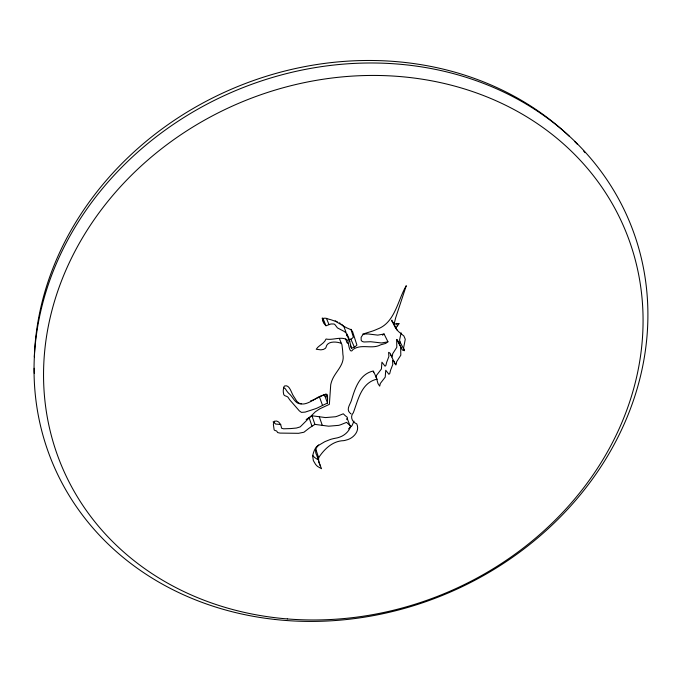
<?xml version="1.0" encoding="UTF-8"?>
<svg xmlns="http://www.w3.org/2000/svg" width="682" height="682" viewBox="0 0 682 682"><rect width="100%" height="100%" fill="white"/><g stroke="black" fill="none" stroke-linecap="round" stroke-linejoin="round"><path stroke-width="1.02" d="M327.548 398.8L327.531 396.736A48.183 41.611 -17.1 0 0 327.479 395.415C327.505 392.534 323.174 395.577 321.742 395.645A50.067 42.344 -20.4 0 0 318.605 396.933C311.742 400.786 300.592 409.643 295.332 398.876A75.242 65.421 -23.8 0 1 293.55 396.157C291.299 393.088 289.722 384.222 284.547 385.986A4.697 4.075 -17.9 0 0 283.814 387.052L283.294 389.908A25.004 21.645 -19.3 0 0 283.337 392.338L283.806 394.75L284.624 395.543A9.633 8.355 -18 0 0 286.252 396.208L286.645 396.361A5.465 4.714 -17.4 0 1 288.051 397.274L289.458 399.439A30.161 26.146 -19.9 0 0 291.436 401.792L299.338 410.871L301.435 412.38L305.169 412.099L315.459 408.748A26.803 23.222 -19.3 0 0 317.07 408.1L327.505 403.045L327.548 398.8L325.808 394.128M373.625 372.67L373.063 371.034C359.474 374.256 354.947 388.527 351.452 400.343C350.284 404.435 345.68 409.456 350.181 413.19M318.682 444.903L315.681 448.799L315.664 451.936A13.589 11.441 -19.7 0 0 316.022 453.718L318.23 458.534M315.681 448.799L318.639 457.682L318.613 460.844A13.751 11.517 -19.7 0 0 318.971 462.643L321.554 468.73L317.582 466.445A24.151 20.298 -20 0 1 315.519 464.272L313.353 460.606L312.714 456.343A23.35 19.582 -20 0 1 315.28 448.611L316.201 447.204A7.817 6.581 -19.3 0 1 317.13 446.233L324.854 441.663L330.361 439.464A36.487 30.409 -19.9 0 1 333.882 438.535L337.044 437.912A20.792 17.706 -20.5 0 0 340.122 436.957C344.904 435.193 349.15 431.203 350.71 426.335A1.27 1.074 -21.4 0 0 350.505 425.79L349.38 424.886A21.449 18.261 -22.6 0 1 348.366 424.059L346.601 422.354L341.912 424.247A20.537 17.57 -20.8 0 1 338.707 425.346L328.639 426.199L314.913 424.383L309.85 427.648A50.92 42.599 -20.1 0 0 307.522 429.421L303.925 432.235L298.563 433.309L280.012 433.096L277.608 432.558L277.062 431.621A2.259 1.927 -16.4 0 0 276.56 430.99L274.633 430.316A2.191 1.876 -16.6 0 1 274.121 429.711L273.371 424.392L274.258 421.246C278.767 419.72 281.172 424.673 281.564 428.211L283.559 428.799L290.643 428.577L296.465 428.032L300.191 426.889L315.306 411.817L319.73 408.859L329.372 404.341L330.719 384.776A32.907 28.286 -23.2 0 1 331.895 380.701C335.143 371.664 345.126 364.802 342.875 354.282A165.897 145.59 -9.3 0 0 342.628 350.343L341.946 344.717L339.576 339.031M401.135 332.842L399.541 340.079L400.334 342.824L398.518 342.262L396.66 339.406L396.805 347.283L392.772 353.6A5.303 4.586 -26.5 0 0 392.542 355.313L391.997 356.976L389.797 352.944L388.612 352.347L388.893 356.422L387.461 360.232A34.109 29.207 -27.3 0 0 386.617 362.423L385.918 365.356L385.074 366.217L381.929 362.168L381.409 369.005L376.592 375.253L376.038 377.487M353.984 421.144L352.014 425.662L348.545 428.884M346.737 419.532L347.368 417.751A1.253 1.066 -21.3 0 0 347.155 417.205L346.047 416.301A21.202 18.124 -22.6 0 1 345.041 415.483L343.293 413.795L338.664 415.662A20.298 17.434 -20.8 0 1 335.493 416.745L325.536 417.58L311.964 415.764L306.951 418.987A50.34 42.293 -20.1 0 0 306.175 419.558M362.833 333.992L368.229 333.967L377.76 335.126L384.068 334.001L382.542 335.203M318.665 457.656C324.274 449.165 332.569 440.964 343.626 440.649A12.182 10.315 -20.9 0 0 345.97 440.12C353.046 438.662 360.207 431.28 356.754 423.854C352.185 422.209 349.738 416.702 353.319 412.746C358.169 399.976 361.204 382.892 376.762 379.192L378.016 383.616L379.704 386.14L380.326 383.446L385.211 377.137L385.739 370.241L388.919 374.316L389.772 373.455L390.488 370.497A34.509 29.428 -27.2 0 1 391.34 368.28L392.789 364.435L392.517 360.326L393.719 360.923L395.927 364.989L396.489 363.31A5.362 4.621 -26.5 0 1 396.719 361.579L400.811 355.203L400.675 347.257L402.55 350.139L404.383 350.71L403.591 347.939L405.27 339.252L403.897 336.004L398.373 331.452L395.62 328.178L391.63 320.48L391.945 320.131M395.62 328.178L399.209 323.498L396.225 323.626A13.879 12.208 -27.8 0 1 395.279 324.103L393.983 324.496L395.654 317.855L406.267 285.707C397.691 300.063 395.219 322.458 377.598 329.022A77.748 70.178 -27.1 0 1 372.977 330.915L365.015 333.421L362.867 334.7L361.128 337.343L361.17 340.267L362.176 341.46L363.949 341.989L370.633 341.725L381.562 342.969L387.947 341.827L385.594 343.447L380.948 344.742A25.174 21.722 -25.5 0 0 378.749 345.689C370.573 348.792 360.966 343.907 353.02 349.465C349.661 355.109 348.545 343.813 347.99 341.52A7.357 6.462 -23 0 0 347.436 340.113C341.87 335.783 332.373 340.642 326.047 338.997C324.155 343.881 318.801 345.118 316.226 349.252L320.898 349.849L323.49 349.414L325.399 348.306A3.76 3.308 -21.4 0 0 326.039 347.232C327.198 340.719 336.797 341.477 341.435 343.421M325.101 396.549L325.621 396.276M348.928 339.977L350.838 339.125A9.693 8.542 -23.9 0 0 351.903 338.579L353.387 337.198L350.966 329.253M351.503 348.297L354.333 347.036A9.804 8.61 -23.9 0 0 355.407 346.49L356.916 345.092L352.56 331.58L351.153 329.773L346.78 327.889A74.969 67.024 -30 0 1 342.85 325.621L335.757 321.444L331.443 319.909A70.016 60.877 -19.3 0 0 328.784 319.176C321.137 315.885 321.239 321.162 325.987 325.766L330.932 323.976L333.907 323.993A3.35 2.967 -22.8 0 1 334.947 324.623L337.445 327.897L344.384 331.537L346.746 333.66L348.724 337.786L351.503 348.297L350.352 345.655M310.549 400.922L312.484 400.249A26.479 23.035 -19.3 0 0 314.078 399.618L324.385 394.571L327.505 403.045M347.914 343.37L346.933 342.594L345.672 338.98M301.367 403.795C295.161 404.579 293.021 396.54 288.716 393.318A29.803 25.942 -19.9 0 1 286.764 390.982L285.366 388.834A5.396 4.68 -17.3 0 0 283.976 387.93L283.584 387.785M280.865 424.511L275.588 424.042L274.539 422.883A2.234 1.91 -16.4 0 0 274.045 422.252L273.09 421.902M337.402 321.947L335.169 320.821M339.38 322.85L340.224 323.294M350.625 413.582L351.077 413.914M341.665 324.223L344.18 327.232L345.979 332.305M393.395 322.748L393.838 323.217M391.63 320.48L393.045 322.33M396.293 323.336L397.632 325.894M393.497 323.191L397.052 330.045M399.959 341.853L404.417 350.48M397.146 339.747L401.169 347.598M397.444 340.531L401.468 348.391M384.068 333.967L387.947 341.793M390.428 354.231L395.202 364.137M373.446 371.23L377.155 379.388M350.838 339.125L354.333 347.036M346.72 334.555L349.789 341.554M326.584 318.767L329.014 324.572M322.791 318L325.987 325.766M322.126 318.179L324.12 323.021M347.223 418.509L350.565 427.103M319.491 397.018L322.552 405.475M319.329 416.898L322.364 425.517M311.964 415.764L314.913 424.383M309.057 417.555L311.981 426.199M317.258 456.599L320.216 465.542M346.729 335.229L346.874 335.8M318.571 459.37L317.676 459.591L314.649 457.486A23.879 20.145 -20 0 1 312.612 455.337M34.322 373.386A310.839 271.624 -23 0 1 34.211 368.271M34.339 356.933A310.839 271.624 -23 0 1 236.637 86.989A310.839 271.624 -23 0 1 569.385 136.332M574.568 141.404A310.839 271.624 -23 0 1 577.458 144.362M583.732 151.157A310.839 271.624 -23 0 1 585.088 152.691M275.332 619.503A312.697 272.749 -23 0 0 633.45 231.82A312.697 272.749 -23 0 0 114.116 175.283A312.697 272.749 -23 0 0 275.332 619.503M287.301 618.924A305.476 265.844 -23 0 0 626.34 232.818A305.476 265.844 -23 0 0 116.272 191.386A305.476 265.844 -23 0 0 287.301 618.924"/></g></svg>
